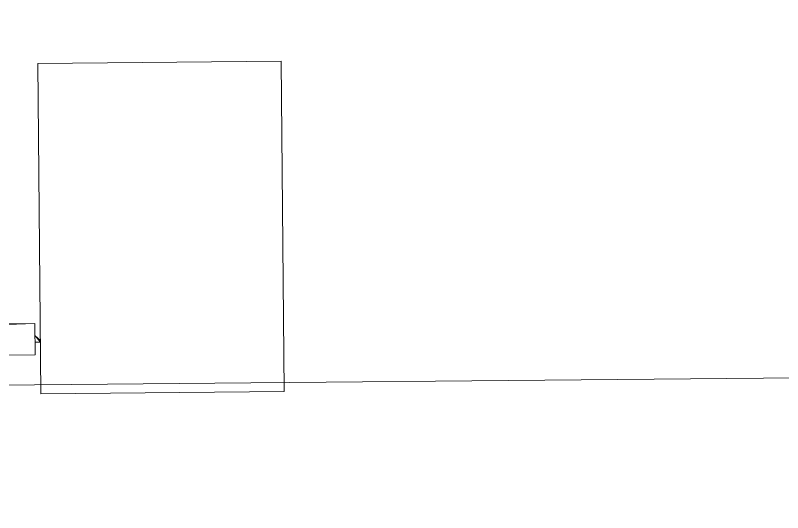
# Model space of a CAD drawing. Header units: millimetres. Extents: x -284281 to 1648660, y -821378 to -151356.
# Drawn here: x -258597 to -257760, y -272028 to -271486 of the extents above; entities that cross this region are included whole.
import ezdxf

# ---------------------------------------------------------------- set-up
doc = ezdxf.new("R2010")
doc.units = ezdxf.units.MM
doc.header["$MEASUREMENT"] = 0
doc.set_wipeout_variables(frame=1)
doc.linetypes.add('Wipeout_Contour', pattern=[1000, 0, -1000])
doc.layers.add('Divers - Dessin général', color=7, linetype='Continuous')
doc.layers.add('Structure - Murs extérieurs', color=7, linetype='Continuous')

# ---------------------------------------------------------------- blocks, each defined once
blk = doc.blocks.new('Mur_127_1', base_point=(167822.49, -271535.6))
at = {"color": 254, "linetype": 'Wipeout_Contour', "lineweight": 0, "ltscale": 1277187.668610638}
blk.add_wipeout([(167822.49, -271535.6), (167557.19, -271538.11), (167560.61, -271898.1), (167825.9, -271895.58)], dxfattribs=at).dxf.layer = 'Structure - Murs extérieurs'
at = {"layer": 'Structure - Murs extérieurs', "color": 7, "linetype": 'Continuous', "lineweight": 5, "flags": 128}
for points in [[(167822.49, -271535.6), (167557.19, -271538.11)], [(167557.19, -271538.11), (167560.61, -271898.1)], [(167825.9, -271895.58), (167822.49, -271535.6)], [(167560.61, -271898.1), (167825.9, -271895.58)]]:
    blk.add_lwpolyline(points, dxfattribs=at)
blk = doc.blocks.new('model17')
at = {"color": 7, "linetype": 'Continuous', "lineweight": 20}
for p, q in [((1466.45, 203.75), (322.26, 237.72)), ((1466.45, 237.72), (322.26, 237.72)), ((1466.45, 203.75), (1466.45, 237.72)), ((1466.45, 224.13), (1472.26, 224.13)), ((1466.45, 217.33), (1472.26, 224.13)), ((1466.45, 217.33), (1472.26, 222.22)), ((1472.26, 222.22), (1472.26, 224.13)), ((322.26, 203.75), (1466.45, 203.75))]:
    blk.add_line(p, q, dxfattribs=at)

msp = doc.modelspace()

# ---------------------------------------------------------------- block references
at = {"layer": 'Structure - Murs extérieurs', "color": 7, "lineweight": 5}
msp.add_blockref('Mur_127_1', (-258306.84538, -271535.59867), dxfattribs=at)

# ---------------------------------------------------------------- next in the draw order: wipeouts: each hides what was drawn before it
at = {"color": 254, "linetype": 'Wipeout_Contour', "lineweight": 0, "ltscale": 1277187.668610638}
msp.add_wipeout([(-258306.84538, -271535.59867), (-258572.13699, -271538.11203), (-258568.72652, -271898.09588), (-258303.43491, -271895.58251)], dxfattribs=at).dxf.layer = 'Structure - Murs extérieurs'

# ---------------------------------------------------------------- next in the draw order: linework, layer by layer
at = {"color": 7, "linetype": 'Continuous', "lineweight": 20}
for p, q in [((-259719.40276, -271832.29175), (-258575.26097, -271821.45219)), ((-258575.26097, -271821.45219), (-259719.08096, -271866.25923)), ((-258575.26097, -271821.45219), (-258574.93917, -271855.41967)), ((-258575.13225, -271835.03918), (-258569.26008, -271841.77765)), ((-258575.13225, -271835.03918), (-258569.2782, -271839.8646)), ((-258575.06789, -271841.83268), (-258569.26008, -271841.77765)), ((-258569.2782, -271839.8646), (-258569.26008, -271841.77765)), ((-258574.93917, -271855.41967), (-259719.08096, -271866.25923))]:
    msp.add_line(p, q, dxfattribs=at)
at = {"layer": 'Divers - Dessin général', "color": 14, "linetype": 'Continuous', "lineweight": 5, "true_color": 0x990000}
msp.add_lwpolyline([(-171923.65542, -163437.63526), (-171943.03788, -271067.6377), (-273272.94367, -272027.63374), (-273290.3137, -197317.63509), (-273293.65591, -163437.63526)], close=True, dxfattribs=at)
at = {"layer": 'Structure - Murs extérieurs', "color": 7, "linetype": 'Continuous', "lineweight": 5}
for points in [[(-258306.84538, -271535.59867), (-258572.13699, -271538.11203)], [(-258572.13699, -271538.11203), (-258568.72652, -271898.09588)], [(-258303.43491, -271895.58251), (-258306.84538, -271535.59867)], [(-258568.72652, -271898.09588), (-258303.43491, -271895.58251)]]:
    msp.add_lwpolyline(points, dxfattribs=at)

# ---------------------------------------------------------------- next in the draw order: block references
at = {"color": 7, "linetype": 'Continuous', "lineweight": 20, "xscale": -1, "zscale": 1000, "rotation": 180.5428020089377}
msp.add_blockref('model17', (-260043.57649, -271631.60702), dxfattribs=at)

doc.saveas('drawing.dxf')
